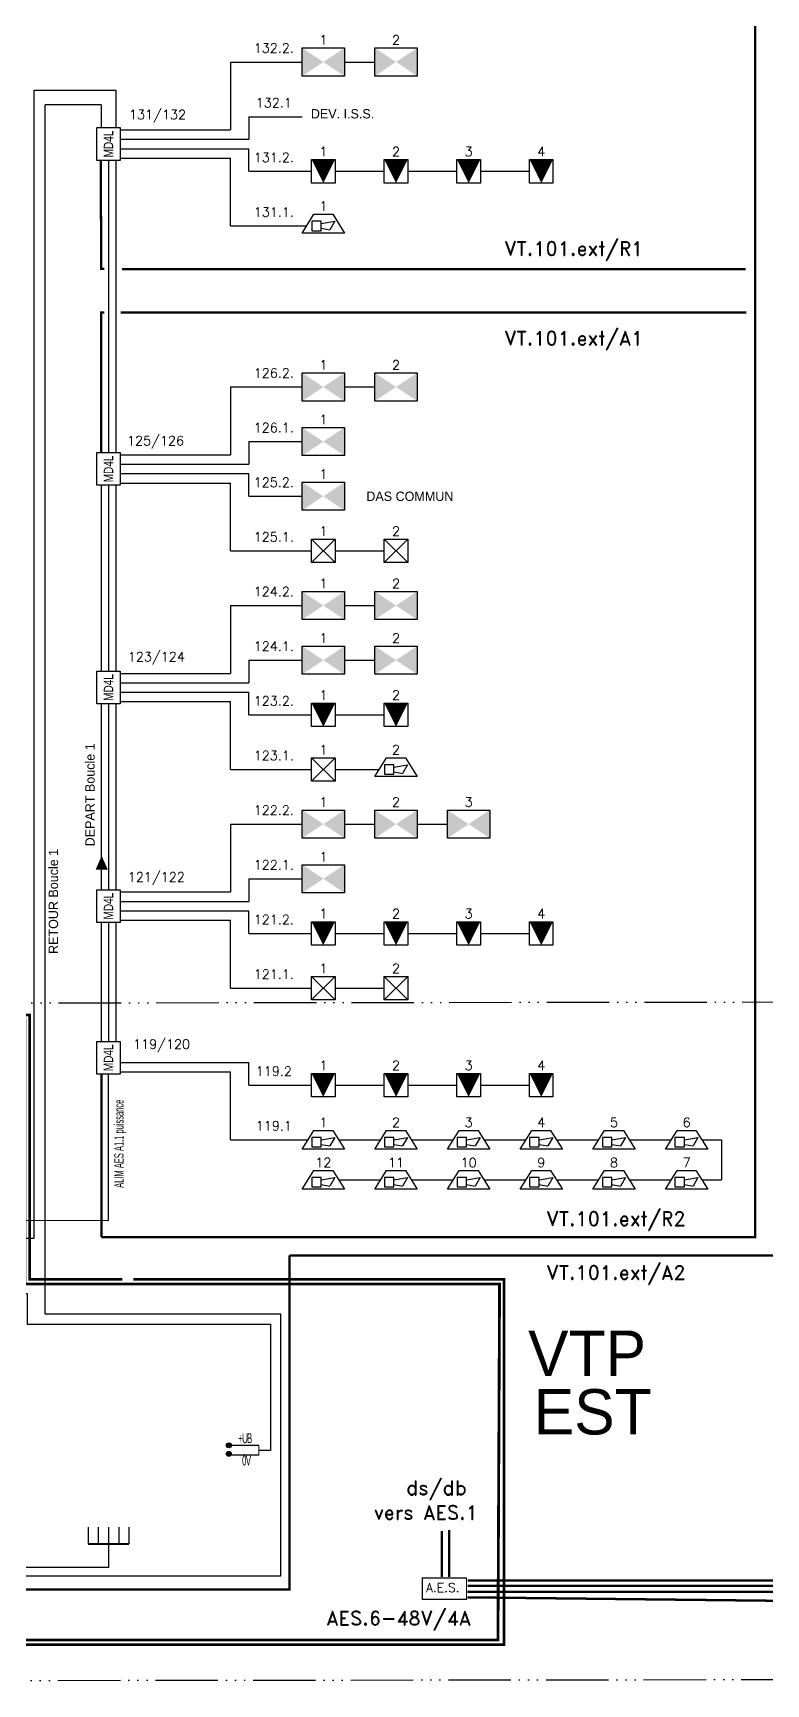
# Model space of a CAD drawing. Header units: millimetres. Extents: x 3366 to 4352, y -3415 to -2128.
# Drawn here: x 3998.4 to 4139.2, y -3415.1 to -3097.8 of the extents above; entities that cross this region are included whole.
import ezdxf
from ezdxf.enums import TextEntityAlignment as Align

# ---------------------------------------------------------------- set-up
doc = ezdxf.new("R2010")
doc.units = ezdxf.units.MM
for name, pattern in [('ACAD_ISO02W100', [15, 12, -3]), ('ACAD_ISO06W100', [37.5, 24, -3, 0.5, -3, 0.5, -3, 0.5, -3]), ('CACHE2', [4.7625, 3.175, -1.5875])]:
    doc.linetypes.add(name, pattern=pattern)
for name, color, linetype in [('CCF', 6, 'Continuous'), ('JCC-ADRESSAGE', 6, 'Continuous'), ('JCC-ALARME GENERALE SELECTIVE', 3, 'Continuous'), ('JCC-CABLE1', 90, 'CABLE1'), ('JCC-CABLE2', 1, 'CABLE2'), ('JCC-CABLE3', 4, 'CABLE3'), ('JCC-CABLE5', 160, 'CABLE5'), ('JCC-ELEMENT DEPORTE_4 L DAS', 1, 'Continuous'), ('JCC-SYNOPTIQUE', 7, 'ACAD_ISO06W100')]:
    doc.layers.add(name, color=color, linetype=linetype)
for name, color, linetype, lineweight in [('JCC-DIFFUSEUR SONORE', 3, 'Continuous', 25), ('JCC-MD4L', 1, 'Continuous', 0), ('JCC-PCF', 1, 'Continuous', 25)]:
    doc.layers.add(name, color=color, linetype=linetype, lineweight=lineweight)
doc.styles.add('HELVL', font='ROMAND.SHX')
doc.styles.add('ROMANC', font='romanc')
doc.styles.add('TEXTE', font='romans.shx')
doc.linetypes.add('CABLE1', pattern='A,3,-0.2,["/",Standard,S=1,R=0,X=0,Y=-0.5],-0.9', length=4.1)
doc.linetypes.add('CABLE2', pattern='A,3,-0.2,["//",Standard,S=1,R=0,X=0,Y=-0.5],-1.9', length=5.1)
doc.linetypes.add('CABLE3', pattern='A,3,-0.3,["*",Standard,S=1,R=0,X=0,Y=-0.5],-1', length=4.3)
doc.linetypes.add('CABLE5', pattern='A,3,-0.3,["~",Standard,S=1.5,R=0,X=0,Y=-0.85],-1.3', length=4.6)

# ---------------------------------------------------------------- blocks, each defined once
blk = doc.blocks.new('MD4L')
at = {"layer": 'JCC-ELEMENT DEPORTE_4 L DAS', "color": 0}
blk.add_lwpolyline([(-3.5, 2.5), (3.5, 2.5), (3.5, -2.5), (-3.5, -2.5)], close=True, dxfattribs=at)
at = {"layer": 'JCC-ADRESSAGE', "style": 'TEXTE'}
blk.add_attdef('ADRESSE', text='', height=3, dxfattribs=at).set_placement((0, 5), align=Align.MIDDLE)
at = {"layer": 'JCC-ELEMENT DEPORTE_4 L DAS', "color": 0, "width": 0.8}
blk.add_text('MD4L', height=2, dxfattribs=at).set_placement((0, 0), align=Align.MIDDLE_CENTER)
blk = doc.blocks.new('pcf')
for p, q in [((-2.5, -2.5), (-2.5, 2.5)), ((-2.5, 2.5), (2.5, 2.5)), ((2.5, 2.5), (2.5, -2.5)), ((2.5, -2.5), (-2.5, -2.5))]:
    blk.add_line(p, q)
blk.add_lwpolyline([(0, 2.5, 5, 0, 0), (0, -2.5, 0, 0, 0)], format="xyseb")
at = {"flags": 1}
for tag, p in [('SURVEILLANCE', (0.47, 9.4)), ('SYMB_GRAPH', (0.3, 7.54)), ('SYMB_VIC', (-0.15, 5.75)), ('SYMB_VISIODEF', (0, 1.25)), ('MODULE', (-0.31, 2.9)), ('ADRESSE', (0, -1.5)), ('METIER', (-0.07, -4.13)), ('POSITION', (0.16, -7.82)), ('CENTRALE', (0, -11.19)), ('VARIANTE', (0, -9.75)), ('TYPE', (0.31, -12.52))]:
    blk.add_attdef(tag, text='', height=2.5, dxfattribs=at).set_placement(p, align=Align.CENTER)
for tag, p in [('LIBELLE', (0, 4)), ('LIBELLEZONE', (0, -6.5))]:
    blk.add_attdef(tag, text='', height=2.5).set_placement(p, align=Align.CENTER)
blk = doc.blocks.new('avsu')
for p, q in [((-4.5, -2), (-2, 2)), ((-0.48, 0), (2.43, 0.51)), ((2.43, 0.51), (1.4, -1.33)), ((2, 2), (4.5, -2)), ((-0.48, -1), (1.4, -1.33))]:
    blk.add_line(p, q)
blk.add_lwpolyline([(-2.48, -1.5), (-0.48, -1.5), (-0.48, 0.5), (-2.48, 0.5)], close=True)
for points in [[(-2, 2), (2, 2)], [(4.5, -2), (-4.5, -2)]]:
    blk.add_lwpolyline(points)
at = {"flags": 1}
for tag, p in [('SURVEILLANCE', (1.17, 7.79)), ('SYMB_GRAPH', (0.72, 6.62)), ('SYMB_VISIODEF', (-0.02, 1.29)), ('SYMB_VIC', (0, 3.98)), ('MODULE', (0.39, 1.29)), ('ADRESSE', (-0.02, -1.46)), ('METIER', (-1.67, -3.65)), ('VARIANTE', (-0.02, -8.71)), ('POSITION', (0.86, -9.44)), ('CENTRALE', (-0.3, -10.37)), ('TYPE', (0.68, -10.99))]:
    blk.add_attdef(tag, text='', height=2.5, dxfattribs=at).set_placement(p, align=Align.CENTER)
for tag, p in [('LIBELLE', (-0.02, 3.04)), ('LIBELLEZONE', (-0.02, -5.46))]:
    blk.add_attdef(tag, text='', height=2.5).set_placement(p, align=Align.CENTER)
blk = doc.blocks.new('alarme générale selective')
at = {"layer": 'JCC-ALARME GENERALE SELECTIVE', "color": 0}
for p, q in [((2.5, -2.5), (-2.5, 2.5)), ((-2.5, -2.5), (2.5, 2.5))]:
    blk.add_line(p, q, dxfattribs=at)
blk.add_lwpolyline([(-2.5, 2.5), (2.5, 2.5), (2.5, -2.5), (-2.5, -2.5)], close=True, dxfattribs=at)
at = {"layer": 'JCC-ADRESSAGE', "style": 'TEXTE'}
blk.add_attdef('ADRESSE', text='', height=3, dxfattribs=at).set_placement((0, 5), align=Align.MIDDLE)
blk = doc.blocks.new('ccf')
blk.add_lwpolyline([(-4.5, 3), (4.5, 3), (4.5, -3), (-4.5, -3)], close=True)
for points in [[(-4.5, 3), (0, 0), (-4.5, -3), (0, 0)], [(4.5, 3), (0, 0), (4.5, -3), (0, 0)]]:
    blk.add_solid(points)
at = {"flags": 1}
for tag, p in [('SURVEILLANCE', (-0.4, 9.45)), ('SYMB_GRAPH', (-1.11, 8.01)), ('SYMB_VIC', (-0.3, 5.75)), ('SYMB_VISIODEF', (0, 1.25)), ('MODULE', (-1.19, 2.95)), ('ADRESSE', (0, -1.5)), ('METIER', (-0.22, -4.11)), ('POSITION', (-0.72, -7.78)), ('TYPE', (-0.89, -9.34)), ('CENTRALE', (-0.3, -11.63)), ('VARIANTE', (0, -9.75))]:
    blk.add_attdef(tag, text='', height=2.5, dxfattribs=at).set_placement(p, align=Align.CENTER)
for tag, p in [('LIBELLE', (0, 4)), ('LIBELLEZONE', (0, -6.5))]:
    blk.add_attdef(tag, text='', height=2.5).set_placement(p, align=Align.CENTER)
blk = doc.blocks.new('A$C1C121AC5')
at = {"color": 4, "const_width": 0.275}
blk.add_lwpolyline([(0.14, 4.72), (9.59, 4.72), (9.59, 0.14), (0.14, 0.14)], close=True, dxfattribs=at)
at = {"color": 1, "linetype": 'Continuous', "style": 'ROMANC'}
blk.add_text('A.E.S.', height=1.921, dxfattribs=at).set_placement((0.94, 1.71))

msp = doc.modelspace()

# ---------------------------------------------------------------- hatches: boundary and pattern name
h = msp.add_hatch(color=30)
edge = h.paths.add_edge_path()
edge.add_arc((4036.05, -3369.24), 0.463, 0, 360)
h = msp.add_hatch(color=30)
edge = h.paths.add_edge_path()
edge.add_arc((4036.05, -3370.88), 0.463, 0, 360)
at = {"layer": 'JCC-CABLE3', "linetype": 'ByBlock'}
msp.add_hatch(color=256, dxfattribs=at).paths.add_polyline_path([(4011.54, -3256.1), (4010.47, -3258.59), (4012.61, -3258.59)])

# ---------------------------------------------------------------- linework, layer by layer
for p, q in [((4039.86, -3113.88), (4050.14, -3113.88)), ((4039.86, -3113.88), (4039.86, -3118.23)), ((4015.18, -3118.23), (4039.86, -3118.23))]:
    msp.add_line(p, q)
at = {"color": 30}
for p, q in [((4041.83, -3369.26), (4036.05, -3369.26)), ((4041.83, -3371.15), (4036.05, -3371.15))]:
    msp.add_line(p, q, dxfattribs=at)
at = {"color": 65}
for p, q in [((4012.95, -3384.94), (4012.95, -3392.72)), ((4012.95, -3392.72), (3952.93, -3392.72))]:
    msp.add_line(p, q, dxfattribs=at)
at = {"color": 5, "linetype": 'CACHE2', "const_width": 0.45}
for points in [[(4177.55, -2302.59), (4177.45, -2288.85), (4148.34, -2288.85), (4148.34, -3395.2), (4081.92, -3395.2)], [(4081.91, -3396.27), (4152.49, -3396.27), (4152.49, -3011.1), (4177.52, -3011.1)], [(4181.81, -3063), (4170.55, -3063), (4170.55, -3397.41), (4081.82, -3397.41)], [(4186.23, -3154.9), (4186.14, -3399.62), (4081.83, -3398.46)]]:
    msp.add_lwpolyline(points, dxfattribs=at)
at = {"color": 1, "linetype": 'CACHE2', "const_width": 0.45}
for points in [[(4011.56, -3329.21), (4137.12, -3329.21), (4137.12, -2291.51), (4175.56, -2291.51), (4175.56, -2302.48)], [(4175.6, -2979.88), (4175.6, -3009.4), (4141.73, -3009.4), (4141.73, -3332.77), (4047.71, -3332.77)], [(4012.15, -3143.12), (4011.52, -3143.12), (4011.46, -3122.3)], [(4135.32, -3143.17), (4015.51, -3143.17)], [(4011.53, -3178.43), (4011.53, -3151.49), (4012.12, -3151.49)], [(4015.26, -3151.49), (4135.41, -3151.49)], [(4011.56, -3329.21), (4011.56, -3297.91)], [(3940.64, -3377.5), (3940.64, -3396.95), (4047.67, -3396.95), (4047.67, -3342.3), (4047.67, -3342.3), (4047.67, -3332.73)]]:
    msp.add_lwpolyline(points, dxfattribs=at)
at = {"color": 116, "linetype": 'ACAD_ISO02W100', "true_color": 0x01793d, "const_width": 0.54}
msp.add_lwpolyline([(4017.71, -3337.35), (4088.89, -3337.35), (4088.89, -3407.54), (3858.12, -3407.54), (3858.12, -3286.54), (3997.79, -3286.54), (3997.79, -3337.35), (4015.61, -3337.35)], dxfattribs=at)
at = {"const_width": 0.54}
msp.add_lwpolyline([(4088.04, -3338.25), (4087.73, -3406.64), (3859.02, -3406.64), (3859.02, -3287.44), (3996.89, -3287.44), (3996.89, -3338.25), (4088.04, -3338.25)], dxfattribs=at)
at = {"color": 30}
msp.add_lwpolyline([(3898.46, -3343.75), (3898.46, -3340.09), (3997.29, -3340.09), (3997.29, -3345.96), (4044.02, -3345.96), (4044.02, -3370.21), (4041.83, -3370.21)], dxfattribs=at)
at = {"color": 30, "const_width": 0.18}
msp.add_lwpolyline([(4041.83, -3371.15), (4041.83, -3369.26)], dxfattribs=at)
at = {"color": 65}
for points in [[(4009.01, -3384.94), (4009.01, -3388.18)], [(4010.96, -3384.94), (4010.96, -3388.18)], [(4014.91, -3384.94), (4014.91, -3388.18)], [(4016.86, -3384.94), (4016.86, -3388.18)]]:
    msp.add_lwpolyline(points, dxfattribs=at)
at = {"color": 1, "const_width": 0.45}
for points in [[(4076.98, -3394.58), (4076.98, -3385.7), (4076.98, -3385.7)], [(4078.36, -3394.57), (4078.36, -3385.54), (4078.36, -3385.54)]]:
    msp.add_lwpolyline(points, dxfattribs=at)
at = {"color": 65, "const_width": 0.374}
msp.add_lwpolyline([(4009.01, -3388.18), (4016.86, -3388.18)], dxfattribs=at)
at = {"color": 30}
for centre in [(4036.05, -3369.24), (4036.05, -3370.88)]:
    msp.add_circle(centre, 0.463, dxfattribs=at)
at = {"layer": 'JCC-CABLE1'}
for p, q in [((4014.32, -3108.8), (4014.32, -3115.98)), ((4014.32, -3122.28), (4014.32, -3178.43)), ((4014.32, -3122.28), (4014.32, -3123.41)), ((4015.18, -3121.85), (4036.39, -3121.85)), ((4036.39, -3134.89), (4036.39, -3121.85)), ((4036.39, -3134.89), (4050.99, -3134.89)), ((4014.32, -3184.73), (4014.32, -3220.44)), ((4015.18, -3184.3), (4036.39, -3184.3)), ((4036.39, -3197.34), (4036.39, -3184.3)), ((4036.39, -3197.34), (4051.94, -3197.34)), ((4056.44, -3197.34), (4065.9, -3197.34)), ((4014.32, -3226.74), (4014.32, -3262.46)), ((4015.18, -3226.31), (4036.39, -3226.31)), ((4036.39, -3239.35), (4036.39, -3226.31)), ((4036.39, -3239.35), (4051.94, -3239.35)), ((4056.44, -3239.35), (4064.94, -3239.35)), ((4014.32, -3268.76), (4014.32, -3291.61)), ((4015.18, -3268.33), (4036.39, -3268.33)), ((4036.39, -3281.36), (4036.39, -3268.33)), ((4036.39, -3281.36), (4051.94, -3281.36)), ((4056.44, -3281.36), (4065.9, -3281.36)), ((4015.18, -3297.48), (4036.39, -3297.48)), ((4036.39, -3310.51), (4036.39, -3297.48)), ((4036.39, -3310.51), (4051.27, -3310.51)), ((4057.12, -3310.51), (4065.22, -3310.51)), ((4071.07, -3310.51), (4079.17, -3310.51)), ((4085.02, -3310.51), (4093.13, -3310.51)), ((4098.98, -3310.51), (4107.08, -3310.51)), ((4112.93, -3310.51), (4121.04, -3310.51)), ((4126.89, -3310.51), (4130.65, -3310.51)), ((4130.65, -3310.51), (4130.65, -3318.24)), ((4057.12, -3318.24), (4065.22, -3318.24)), ((4071.07, -3318.24), (4079.17, -3318.24)), ((4085.02, -3318.24), (4093.13, -3318.24)), ((4098.98, -3318.24), (4107.08, -3318.24)), ((4112.93, -3318.24), (4121.04, -3318.24)), ((4126.89, -3318.24), (4130.65, -3318.24))]:
    msp.add_line(p, q, dxfattribs=at)
at = {"layer": 'JCC-CABLE1', "color": 1}
for p, q in [((4012.93, -3122.28), (4012.93, -3178.43)), ((4012.93, -3184.73), (4012.93, -3220.44)), ((4012.93, -3226.74), (4012.93, -3262.46)), ((4012.93, -3268.76), (4012.93, -3291.61))]:
    msp.add_line(p, q, dxfattribs=at)
at = {"layer": 'JCC-CABLE1'}
for points in [[(3998.65, -3329.42), (3998.65, -3108.8), (4014.32, -3108.8)], [(3951.75, -3320.64), (3951.75, -3329.42), (3998.65, -3329.42)]]:
    msp.add_lwpolyline(points, dxfattribs=at)
at = {"layer": 'JCC-CABLE1', "color": 1}
msp.add_lwpolyline([(3965.77, -3320.64), (3965.77, -3325.96), (4012.93, -3326), (4012.93, -3297.91)], dxfattribs=at)
at = {"layer": 'JCC-CABLE2'}
for p, q in [((4015.18, -3120.04), (4039.86, -3120.04)), ((4039.86, -3124.38), (4039.86, -3120.04)), ((4039.86, -3124.38), (4051.94, -3124.38)), ((4056.44, -3124.38), (4065.9, -3124.38)), ((4070.4, -3124.38), (4079.85, -3124.38)), ((4084.35, -3124.38), (4093.8, -3124.38)), ((4015.18, -3224.5), (4039.86, -3224.5)), ((4039.86, -3228.85), (4039.86, -3224.5)), ((4039.86, -3228.85), (4051.94, -3228.85)), ((4056.44, -3228.85), (4065.9, -3228.85)), ((4015.18, -3266.51), (4039.86, -3266.51)), ((4039.86, -3270.86), (4039.86, -3266.51)), ((4039.86, -3270.86), (4051.94, -3270.86)), ((4056.44, -3270.86), (4065.9, -3270.86)), ((4070.4, -3270.86), (4079.85, -3270.86)), ((4084.35, -3270.86), (4093.8, -3270.86)), ((4015.18, -3295.67), (4039.86, -3295.67)), ((4039.86, -3300.01), (4039.86, -3295.67)), ((4039.86, -3300.01), (4051.94, -3300.01)), ((4056.44, -3300.01), (4065.9, -3300.01)), ((4070.4, -3300.01), (4079.85, -3300.01)), ((4084.35, -3300.01), (4093.8, -3300.01))]:
    msp.add_line(p, q, dxfattribs=at)
at = {"layer": 'JCC-CABLE3'}
for p, q in [((4011.54, -3111.58), (4000.76, -3111.58)), ((4000.78, -3344.01), (4000.76, -3111.58)), ((4011.54, -3111.58), (4011.54, -3115.98)), ((4011.54, -3184.73), (4011.54, -3220.44)), ((4011.54, -3226.74), (4011.54, -3262.46)), ((4011.54, -3268.76), (4011.54, -3291.61))]:
    msp.add_line(p, q, dxfattribs=at)
at = {"layer": 'JCC-CABLE3', "linetype": 'ByBlock'}
msp.add_line((4011.54, -3256.1), (4012.61, -3258.59), dxfattribs=at)
at = {"layer": 'JCC-CABLE3'}
msp.add_lwpolyline([(3952.47, -3394.33), (4046.02, -3394.33), (4046.02, -3344.01), (4000.78, -3344.01)], dxfattribs=at)
at = {"layer": 'JCC-CABLE5', "linetype": 'CABLE5'}
for p, q in [((4036.39, -3103.38), (4036.39, -3116.41)), ((4036.39, -3103.38), (4050.14, -3103.38)), ((4058.24, -3103.38), (4064.13, -3103.38)), ((4015.18, -3116.41), (4036.39, -3116.41)), ((4036.39, -3165.83), (4036.39, -3178.86)), ((4036.39, -3165.83), (4050.14, -3165.83)), ((4058.24, -3165.83), (4064.13, -3165.83)), ((4015.18, -3178.86), (4036.39, -3178.86)), ((4039.86, -3176.33), (4050.14, -3176.33)), ((4039.86, -3176.33), (4039.86, -3180.68)), ((4015.18, -3180.68), (4039.86, -3180.68)), ((4015.18, -3182.49), (4039.86, -3182.49)), ((4039.86, -3186.84), (4039.86, -3182.49)), ((4039.86, -3186.84), (4050.14, -3186.84)), ((4036.39, -3207.84), (4036.39, -3220.87)), ((4036.39, -3207.84), (4050.14, -3207.84)), ((4058.24, -3207.84), (4064.13, -3207.84)), ((4039.86, -3218.34), (4050.14, -3218.34)), ((4039.86, -3218.34), (4039.86, -3222.69)), ((4058.24, -3218.34), (4064.13, -3218.34)), ((4015.18, -3220.87), (4036.39, -3220.87)), ((4015.18, -3222.69), (4039.86, -3222.69)), ((4036.39, -3249.85), (4036.39, -3262.89)), ((4036.39, -3249.85), (4050.14, -3249.85)), ((4058.24, -3249.85), (4064.13, -3249.85)), ((4072.2, -3249.85), (4078.08, -3249.85)), ((4039.86, -3260.35), (4050.14, -3260.35)), ((4039.86, -3260.35), (4039.86, -3264.7)), ((4015.18, -3262.89), (4036.39, -3262.89)), ((4015.18, -3264.7), (4039.86, -3264.7))]:
    msp.add_line(p, q, dxfattribs=at)
at = {"layer": 'JCC-SYNOPTIQUE', "color": 0, "ltscale": 0.5}
for p, q in [((3365.85, -3284.89), (4351.59, -3283.81)), ((3365.71, -3415.11), (4351.59, -3414.03))]:
    msp.add_line(p, q, dxfattribs=at)

# ---------------------------------------------------------------- block references
at = {"color": 0, "xscale": 0.9, "yscale": 0.9, "zscale": 0.9}
msp.add_blockref('A$C1C121AC5', (4073.06, -3398.98), dxfattribs=at)
at = {"layer": 'CCF', "xscale": 0.9, "yscale": 0.9, "zscale": 0.9}
for p in [(4054.19, -3103.38), (4068.15, -3103.38), (4054.19, -3165.83), (4068.15, -3165.83), (4054.19, -3176.33), (4054.19, -3186.84), (4054.19, -3207.84), (4068.15, -3207.84), (4054.19, -3218.34), (4068.15, -3218.34), (4054.19, -3249.85), (4068.15, -3249.85), (4082.1, -3249.85), (4054.19, -3260.35)]:
    msp.add_blockref('ccf', p, dxfattribs=at)
at = {"layer": 'JCC-ALARME GENERALE SELECTIVE', "lineweight": 0, "xscale": 0.9, "yscale": 0.9, "zscale": 0.9}
for p in [(4054.19, -3197.34), (4068.15, -3197.34), (4054.19, -3239.35), (4054.19, -3281.36), (4068.15, -3281.36)]:
    msp.add_blockref('alarme générale selective', p, dxfattribs=at)
at = {"layer": 'JCC-DIFFUSEUR SONORE', "xscale": 0.9, "yscale": 0.9, "zscale": 0.09000000000000001}
for p in [(4054.19, -3134.44), (4068.15, -3238.9), (4054.19, -3310.51), (4068.15, -3310.51), (4082.1, -3310.51), (4096.05, -3310.51), (4110.01, -3310.51), (4123.96, -3310.51), (4054.19, -3318.24), (4068.15, -3318.24), (4082.1, -3318.24), (4096.05, -3318.24), (4110.01, -3318.24), (4123.96, -3318.24)]:
    msp.add_blockref('avsu', p, dxfattribs=at)
at = {"layer": 'JCC-MD4L', "lineweight": 0, "xscale": 0.9, "yscale": 0.9, "zscale": 0.9, "rotation": 90}
for p in [(4012.93, -3119.13), (4012.93, -3181.58), (4012.93, -3223.59), (4012.93, -3265.61), (4012.93, -3294.76)]:
    msp.add_blockref('MD4L', p, dxfattribs=at)
at = {"layer": 'JCC-PCF', "color": 6, "xscale": 0.9, "yscale": 0.9, "zscale": 0.9}
for p in [(4054.19, -3124.38), (4068.15, -3124.38), (4082.1, -3124.38), (4096.05, -3124.38), (4054.19, -3228.85), (4068.15, -3228.85), (4054.19, -3270.86), (4068.15, -3270.86), (4082.1, -3270.86), (4096.05, -3270.86), (4054.19, -3300.01), (4068.15, -3300.01), (4082.1, -3300.01), (4096.05, -3300.01)]:
    msp.add_blockref('pcf', p, dxfattribs=at)

# ---------------------------------------------------------------- texts
at = {"color": 0, "style": 'HELVL'}
for s, p in [('VT.101.ext/R1', (4088.94, -3140.59)), ('VT.101.ext/A1', (4088.94, -3157.8)), ('VT.101.ext/R2', (4097.04, -3327.04)), ('VT.101.ext/A2', (4097.04, -3337.4)), ('ds/db', (4070.08, -3378.79)), ('vers AES.1', (4063.93, -3383.52)), ('AES.6-48V/4A', (4054.78, -3403.83))]:
    msp.add_text(s, height=2.722, dxfattribs=at).set_placement(p)
at = {"color": 116, "true_color": 0x01793d}
for s, p in [('VTP', (4104.84, -3351.54)), ('EST', (4105.92, -3362.8))]:
    msp.add_text(s, height=8.712, dxfattribs=at).set_placement(p, align=Align.MIDDLE_CENTER)
at = {"color": 30, "char_height": 1.8863, "width": 25.2151, "attachment_point": 1}
for s, insert in [('{\\W0.6;\\T0.85;+UB}', (4037.85, -3366.94)), ('{\\W0.6;\\T0.85;0V}', (4038.59, -3371.22))]:
    msp.add_mtext(s, dxfattribs=dict(at, insert=insert))
at = {"layer": 'JCC-ADRESSAGE', "style": 'TEXTE'}
for tag, p in [('132.2.', (4044.68, -3100.7)), ('1', (4054.19, -3099.14)), ('2', (4068.15, -3099.14)), ('132.1', (4044.68, -3111.2)), ('131.2.', (4044.68, -3121.7)), ('1', (4054.19, -3120.59)), ('2', (4068.15, -3120.59)), ('3', (4082.1, -3120.59)), ('4', (4096.05, -3120.59)), ('131.1.', (4044.68, -3132.21)), ('1', (4054.19, -3131.09)), ('126.2.', (4044.68, -3163.15)), ('1', (4054.19, -3161.59)), ('2', (4068.15, -3161.59)), ('126.1.', (4044.68, -3173.65)), ('1', (4054.19, -3172.09)), ('1', (4054.19, -3182.59)), ('125.2.', (4044.68, -3184.16)), ('125.1.', (4044.68, -3194.66)), ('1', (4054.19, -3193.54)), ('2', (4068.15, -3193.54)), ('124.2.', (4044.68, -3205.16)), ('1', (4054.19, -3203.6)), ('2', (4068.15, -3203.6)), ('1', (4054.19, -3214.1)), ('2', (4068.15, -3214.1)), ('124.1.', (4044.68, -3215.66)), ('123.2.', (4044.68, -3226.17)), ('1', (4054.19, -3225.05)), ('2', (4068.15, -3225.05)), ('123.1.', (4044.68, -3236.67)), ('1', (4054.19, -3235.56)), ('2', (4068.15, -3235.56)), ('1', (4054.19, -3245.61)), ('2', (4068.15, -3245.61)), ('3', (4082.1, -3245.61)), ('122.2.', (4044.68, -3247.17)), ('1', (4054.19, -3256.11)), ('122.1.', (4044.68, -3257.67)), ('121.2.', (4044.68, -3268.18)), ('1', (4054.19, -3267.06)), ('2', (4068.15, -3267.06)), ('3', (4082.1, -3267.06)), ('4', (4096.05, -3267.06)), ('121.1.', (4044.68, -3278.68)), ('1', (4054.19, -3277.57)), ('2', (4068.15, -3277.57)), ('119.2', (4044.68, -3297.33)), ('1', (4054.19, -3296.22)), ('2', (4068.15, -3296.22)), ('3', (4082.1, -3296.22)), ('4', (4096.05, -3296.22)), ('1', (4054.19, -3307.17)), ('2', (4068.15, -3307.17)), ('3', (4082.1, -3307.17)), ('4', (4096.05, -3307.17)), ('5', (4110.01, -3307.17)), ('6', (4123.96, -3307.17)), ('119.1', (4044.68, -3307.84)), ('12', (4054.19, -3314.9)), ('11', (4068.15, -3314.9)), ('10', (4082.1, -3314.9)), ('9', (4096.05, -3314.9)), ('8', (4110.01, -3314.9)), ('7', (4123.96, -3314.9))]:
    msp.add_attdef(tag, text='', height=1.8, dxfattribs=at).set_placement(p, align=Align.MIDDLE_CENTER)
for tag, p in [('131/132', (4022.35, -3113.61)), ('125/126', (4021.96, -3176.29)), ('123/124', (4022.12, -3217.8)), ('121/122', (4022.12, -3260.14)), ('119/120', (4023.12, -3292.28))]:
    msp.add_attdef(tag, text='', height=1.8, dxfattribs=at).set_placement(p, align=Align.MIDDLE)
at = {"layer": 'JCC-CABLE1', "color": 1, "width": 0.6}
msp.add_text('ALIM AES A1.1 puissance', height=1.8, rotation=90, dxfattribs=at).set_placement((4015.16, -3311.28), align=Align.MIDDLE)
at = {"layer": 'JCC-SYNOPTIQUE', "color": 8}
for s, p in [('DEV. I.S.S.', (4051.79, -3113.32)), ('DAS COMMUN', (4062.45, -3186.84))]:
    msp.add_text(s, height=1.8, dxfattribs=at).set_placement(p, align=Align.MIDDLE_LEFT)
at = {"layer": 'JCC-SYNOPTIQUE', "color": 4}
for s, p in [('DEPART Boucle 1', (4009.34, -3244.22)), ('RETOUR Boucle 1', (4002.31, -3264.7))]:
    msp.add_text(s, height=1.8, rotation=90, dxfattribs=at).set_placement(p, align=Align.MIDDLE)

doc.saveas('drawing.dxf')
